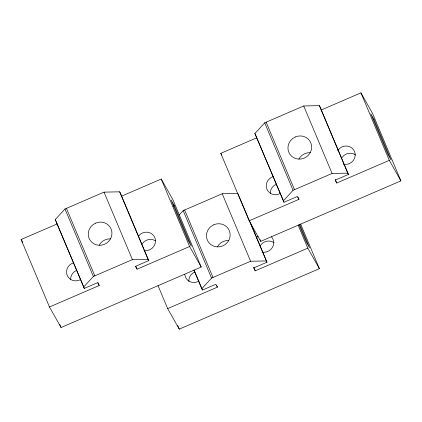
<?xml version="1.0" encoding="UTF-8"?>
<svg xmlns="http://www.w3.org/2000/svg" width="422" height="422" viewBox="0 0 422 422"><rect width="100%" height="100%" fill="white"/><g stroke="black" fill="none" stroke-linecap="round" stroke-linejoin="round"><path stroke-width="0.63" d="M49.469 306.989L99.223 285.52L97.609 282.671L84.3 288.416L55.198 219.64L64.988 208.985L104.028 192.137L119.663 191.82L120.391 193.112L148.76 260.601L135.446 266.345L137.055 269.194L189.61 246.522L201.199 267.042L61.063 327.509L49.469 306.989L21.1 239.501L57.065 223.982M83.567 287.129L93.362 276.473L132.403 259.625L148.032 259.308L148.76 260.601M179.181 214.972L183.185 210.61L222.23 193.767L237.86 193.45L266.957 262.226L253.648 267.97L255.257 270.824L307.807 248.147L319.401 268.666L179.26 329.139L167.666 308.614L158.044 285.715M249.17 220.817L298.918 199.353L297.31 196.504L283.995 202.249L254.899 133.473L264.689 122.818L303.729 105.969L319.359 105.653L320.092 106.945L348.461 174.434L335.147 180.178L336.756 183.027L389.306 160.349L400.9 180.874L260.759 241.342L249.17 220.817L220.801 153.334L256.761 137.815M167.666 308.614L217.42 287.15L215.811 284.296L202.497 290.046L201.769 288.753L211.559 278.098L250.599 261.25L266.229 260.938M283.267 200.956L293.058 190.301L332.098 173.458L347.733 173.141L348.461 174.434M121.372 196.235L161.241 179.033L172.83 199.553L201.199 267.042M321.073 110.063L360.937 92.861L372.531 113.386L400.9 180.874M173.11 206.163L174.318 205.641L191.34 246.131L188.122 240.434L171.1 199.938L174.318 205.641M254.899 133.473L283.995 202.249M220.801 153.334L221.766 155.043M55.198 219.64L55.926 220.928M21.1 239.501L22.709 242.349M360.937 92.861L389.306 160.349M319.359 105.653L347.733 173.141M335.237 179.413L336.756 183.027M303.729 105.969L332.098 173.458M297.906 196.942L298.918 199.353M266.14 122.19L294.509 189.678M264.689 122.818L293.058 190.301M300.654 224.077L319.401 268.666M299.631 224.188L309.537 247.761L306.319 242.059L298.95 224.53M298.18 225.248L307.807 248.147M259.999 239.532L260.759 241.342M250.747 223.66L266.957 262.226M253.733 267.205L255.257 270.824M222.23 193.767L250.599 261.25M216.66 285.341L217.42 287.15M184.636 209.987L213.01 277.476M183.185 210.61L211.559 278.098M161.241 179.033L189.61 246.522M194.136 270.159L202.497 290.046M193.914 270.075L201.769 288.753M177.741 325.52L179.26 329.139M119.663 191.82L148.032 259.308M135.789 266.182L137.055 269.194M104.028 192.137L132.403 259.625M97.951 282.508L99.223 285.52M66.439 208.357L94.808 275.846M64.988 208.985L93.362 276.473M56.179 221.534L84.3 288.416M59.792 324.497L61.063 327.509M80.866 279.369A9.542 9.147 -29.5 0 1 67.235 275.408A9.542 9.147 -29.5 0 1 73.866 262.706M70.648 279.839A9.542 9.147 -29.5 0 1 76.524 270.412M138.321 236.378A9.542 9.147 -29.5 0 1 150.301 232.986A9.542 9.147 -29.5 0 1 155.038 243.974A9.542 9.147 -29.5 0 1 144.429 250.552M142.124 244.011A9.542 9.147 -29.5 0 1 155.423 240.767M99.17 245.182A11.969 11.468 -29.5 0 1 110.569 238.841M271.499 236.821A9.542 9.147 -29.5 0 1 272.28 247.624A9.542 9.147 -29.5 0 1 261.983 252.066M256.518 238.008A9.542 9.147 -29.5 0 1 258.185 236.167M217.372 246.812A11.969 11.468 -29.5 0 1 228.766 240.471M199.068 280.999A9.542 9.147 -29.5 0 1 184.767 274.242M260.321 245.636A9.542 9.147 -29.5 0 1 274.152 242.75M188.845 281.463A9.542 9.147 -29.5 0 1 194.727 272.042M337.748 150.622A9.542 9.147 -29.5 0 1 349.901 146.772A9.542 9.147 -29.5 0 1 354.644 158.065A9.542 9.147 -29.5 0 1 343.482 164.274M298.871 159.015A11.969 11.468 -29.5 0 1 310.265 152.674M341.825 157.844A9.542 9.147 -29.5 0 1 355.656 154.953M270.344 193.666A9.542 9.147 -29.5 0 1 276.225 184.245M280.567 193.202A9.542 9.147 -29.5 0 1 267.031 189.462A9.542 9.147 -29.5 0 1 273.081 176.676M95.646 223.122L92.956 224.71A11.969 11.468 -29.5 0 0 89.111 238.441A11.969 11.468 -29.5 0 0 101.549 245.145L104.54 244.28A11.969 11.468 -29.5 0 0 111.081 228.961A11.969 11.468 -29.5 0 0 95.646 223.122M295.347 136.955L292.657 138.537A11.969 11.468 -29.5 0 0 288.812 152.268A11.969 11.468 -29.5 0 0 301.25 158.978L304.241 158.113A11.969 11.468 -29.5 0 0 310.777 142.794A11.969 11.468 -29.5 0 0 295.347 136.955M213.848 224.747L211.158 226.334A11.969 11.468 -29.5 0 0 207.313 240.065A11.969 11.468 -29.5 0 0 219.746 246.77L222.742 245.905A11.969 11.468 -29.5 0 0 229.278 230.586A11.969 11.468 -29.5 0 0 213.848 224.747M374.019 119.468L370.801 113.771L387.818 154.262L391.041 159.964L374.019 119.468"/></g></svg>
